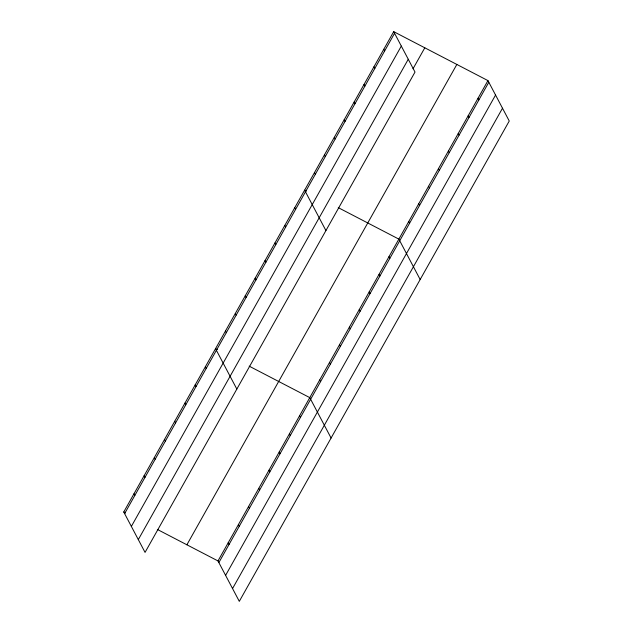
<?xml version="1.0" encoding="UTF-8"?>
<svg xmlns="http://www.w3.org/2000/svg" width="633" height="633" viewBox="0 0 633 633"><rect width="100%" height="100%" fill="white"/><g stroke="black" fill="none" stroke-linecap="round" stroke-linejoin="round"><path stroke-width="0.95" d="M393.702 31.65L415.011 72.059L145.052 552.395L123.752 511.986L393.702 31.65L487.948 80.605L509.249 121.014L239.298 601.35L217.989 560.941L157.38 529.457M124.614 513.624L394.573 33.296M131.355 526.419L401.314 46.082M138.311 539.601L408.261 59.265M413.017 68.775L424.806 47.807M186.893 544.784L456.844 64.447M217.989 560.941L487.948 80.605M218.86 562.587L488.811 82.25M225.601 575.373L495.56 95.045M232.548 588.555L502.507 108.219M306.348 191.055L304.615 190.161L325.924 230.57M338.251 207.632L398.861 239.116L420.17 279.525M217.261 349.566L215.536 348.672L236.837 389.081M249.165 366.143L309.774 397.627L331.083 438.036M123.752 511.986L125.476 512.88M478.05 98.218L478.912 99.864M468.151 115.831L469.013 117.477M458.252 133.444L459.115 135.09M448.354 151.058L449.216 152.695M383.804 49.263L384.674 50.901M438.455 168.671L439.318 170.309M373.905 66.876L374.776 68.514M428.557 186.284L429.419 187.922M364.007 84.49L364.877 86.128M418.658 203.889L419.521 205.535M354.108 102.103L354.978 103.741M408.76 221.503L409.63 223.148M344.21 119.708L345.08 121.354M334.311 137.321L335.181 138.967M388.963 256.729L389.833 258.375M324.413 154.935L325.283 156.58M379.064 274.342L379.935 275.988M314.514 172.548L315.384 174.194M369.166 291.955L370.036 293.593M359.267 309.569L360.137 311.207M294.717 207.774L295.587 209.412M349.369 327.182L350.239 328.82M284.818 225.388L285.689 227.025M339.47 344.787L340.34 346.433M274.92 243.001L275.79 244.639M329.571 362.4L330.442 364.046M265.021 260.606L265.892 262.252M319.673 380.014L320.543 381.659M255.123 278.219L255.993 279.865M245.224 295.833L246.095 297.478M299.575 415.77L300.446 417.416M235.326 313.446L236.196 315.092M289.384 433.921L290.246 435.559M225.435 331.059L226.298 332.705M279.185 452.065L280.047 453.711M268.985 470.208L269.848 471.854M205.337 366.816L206.2 368.461M258.786 488.36L259.649 489.997M195.138 384.959L196.001 386.605M248.587 506.503L249.449 508.149M184.939 403.11L185.801 404.748M238.388 524.646L239.258 526.292M174.74 421.254L175.602 422.899M228.189 542.798L229.059 544.435M164.54 439.397L165.411 441.043M154.341 457.548L155.212 459.186M144.142 475.692L145.012 477.337M133.943 493.835L134.813 495.481"/></g></svg>
